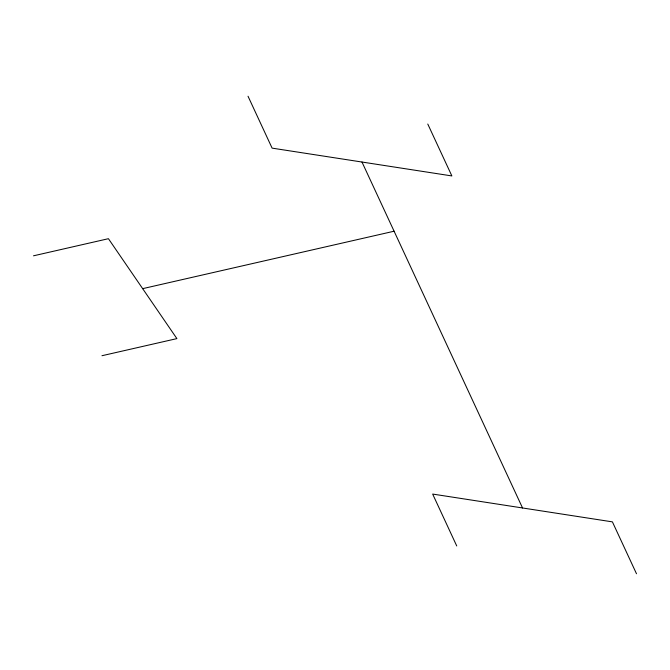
<?xml version="1.0" encoding="UTF-8"?>
<svg xmlns="http://www.w3.org/2000/svg" width="670" height="670" viewBox="0 0 670 670"><rect width="100%" height="100%" fill="white"/><g stroke="black" fill="none" stroke-linecap="round" stroke-linejoin="round"><path stroke-width="1" d="M33.5 255.814L108.431 238.696L176.897 338.61L101.966 355.72M142.66 288.653L394.094 231.217M427.778 124.042L451.865 175.934L272.104 148.129L248.026 96.237M636.5 573.763L612.413 521.871L432.661 494.066L456.739 545.958M361.984 162.031L522.541 507.969"/></g></svg>
